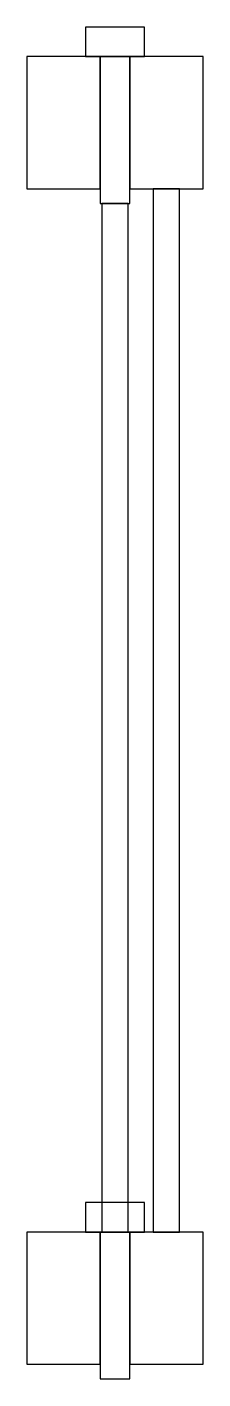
# Model space of a CAD drawing. Header units: millimetres. Extents: x 0.0044 to 0.0056, y 0.004 to 0.0132.
import ezdxf

# ---------------------------------------------------------------- set-up
doc = ezdxf.new("R2010")
doc.units = ezdxf.units.MM
for name, color, linetype in [('Copper', 7, 'CONTINUOUS'), ('Polysilicon', 7, 'CONTINUOUS'), ('Silicon_N', 7, 'CONTINUOUS'), ('Silicon_P', 7, 'CONTINUOUS')]:
    doc.layers.add(name, color=color, linetype=linetype)

msp = doc.modelspace()

# ---------------------------------------------------------------- linework, layer by layer
at = {"layer": 'Copper', "color": 35, "true_color": 0xb87333}
for points in [[(0.00544, 0.0121), (0.00526, 0.0121), (0.00526, 0.005), (0.00544, 0.005)], [(0.00509, 0.012), (0.00491, 0.012), (0.00491, 0.005), (0.00509, 0.005)]]:
    msp.add_lwpolyline(points, close=True, dxfattribs=at)
at = {"layer": 'Polysilicon', "color": 8, "true_color": 0x708090}
for points in [[(0.0051, 0.013), (0.0049, 0.013), (0.0049, 0.012), (0.0051, 0.012)], [(0.0051, 0.005), (0.0049, 0.005), (0.0049, 0.004), (0.0051, 0.004)]]:
    msp.add_lwpolyline(points, close=True, dxfattribs=at)
at = {"layer": 'Silicon_N', "color": 8, "true_color": 0x809080}
for points in [[(0.0048, 0.013), (0.0052, 0.013), (0.0052, 0.0132), (0.0048, 0.0132)], [(0.0044, 0.0041), (0.0049, 0.0041), (0.0049, 0.005), (0.0044, 0.005)], [(0.0056, 0.005), (0.0051, 0.005), (0.0051, 0.0041), (0.0056, 0.0041)]]:
    msp.add_lwpolyline(points, close=True, dxfattribs=at)
at = {"layer": 'Silicon_P', "color": 252, "true_color": 0x90a090}
for points in [[(0.0044, 0.0121), (0.0049, 0.0121), (0.0049, 0.013), (0.0044, 0.013)], [(0.0056, 0.013), (0.0051, 0.013), (0.0051, 0.0121), (0.0056, 0.0121)], [(0.0048, 0.005), (0.0052, 0.005), (0.0052, 0.0052), (0.0048, 0.0052)]]:
    msp.add_lwpolyline(points, close=True, dxfattribs=at)

doc.saveas('drawing.dxf')
